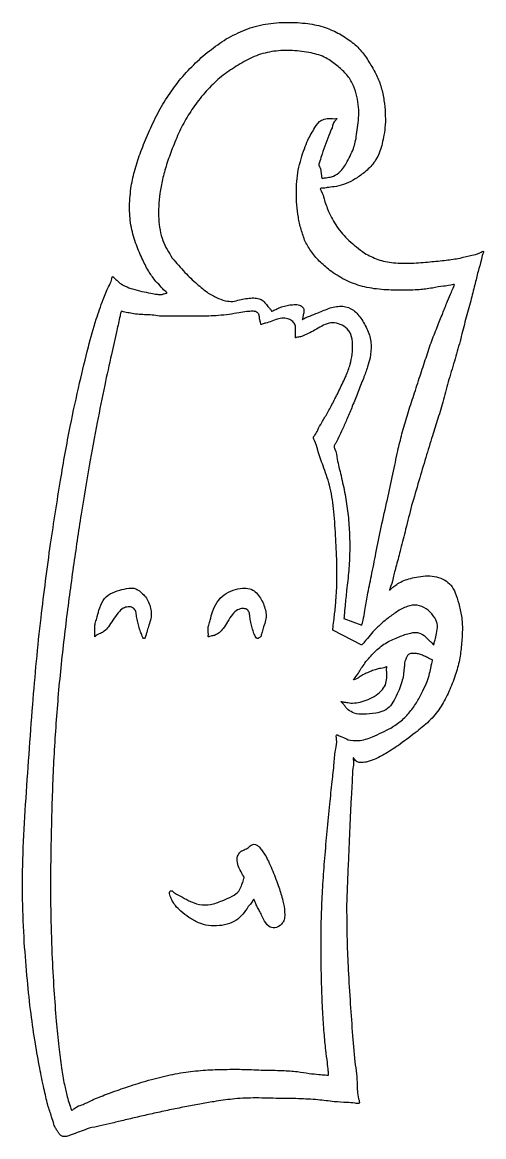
# Model space of a CAD drawing. Extents: x 2 to 748, y 2 to 398.
# Drawn here: x 226.11 to 234.79, y 286.94 to 307.91 of the extents above; entities that cross this region are included whole.
import ezdxf

# ---------------------------------------------------------------- set-up
doc = ezdxf.new("R2010")
doc.units = 0
doc.layers.add('Capa_1', color=7, linetype='CONTINUOUS')

msp = doc.modelspace()

# ---------------------------------------------------------------- linework, layer by layer
at = {"layer": 'Capa_1', "color": 7}
for p, q in [((231.713842, 305.157763), (231.739867, 304.970299)), ((231.739867, 304.970299), (231.739867, 304.970299)), ((227.96629, 302.470815), (227.96629, 302.470815)), ((227.471821, 296.56578), (227.471821, 296.56578)), ((229.605844, 296.534539), (229.605844, 296.534539)), ((232.15626, 296.690755), (232.494582, 296.56578)), ((232.494582, 296.190857), (231.948062, 296.47205)), ((228.955228, 291.535567), (228.955228, 291.535567)), ((226.717106, 287.130224), (226.717106, 287.130224))]:
    msp.add_line(p, q, dxfattribs=at)
for points, knots in [([(229.944163, 307.594761), (230.061669, 307.657399), (230.295879, 307.782248), (230.686243, 307.884865), (231.083355, 307.916662), (231.46036, 307.892698), (231.798783, 307.827997), (231.989033, 307.733006), (232.078187, 307.688491)], [0, 0, 0, 0, 0.398366, 0.794014, 1.200327, 1.588567, 1.926178, 2.223912, 2.223912, 2.223912, 2.223912]), ([(232.078187, 307.688491), (232.15923, 307.638128), (232.316112, 307.540635), (232.513395, 307.350144), (232.60543, 307.200005), (232.650729, 307.126107)], [0, 0, 0, 0, 0.285873, 0.553389, 0.812675, 0.812675, 0.812675, 0.812675]), ([(229.059327, 306.81367), (229.147928, 306.913931), (229.323417, 307.112513), (229.620162, 307.375191), (229.836479, 307.521785), (229.944163, 307.594761)], [0, 0, 0, 0, 0.40119, 0.794613, 1.184603, 1.184603, 1.184603, 1.184603]), ([(232.026139, 307.094863), (231.959066, 307.146592), (231.814071, 307.258417), (231.522462, 307.343389), (231.193049, 307.385283), (230.843665, 307.374697), (230.504105, 307.292818), (230.304548, 307.181811), (230.204412, 307.126107)], [0, 0, 0, 0, 0.2522, 0.545195, 0.895113, 1.248164, 1.588175, 1.930638, 1.930638, 1.930638, 1.930638]), ([(230.204412, 307.126107), (230.108012, 307.0663), (229.913237, 306.94546), (229.65256, 306.711242), (229.421889, 306.447889), (229.224876, 306.159705), (229.05749, 305.856736), (228.97222, 305.641346), (228.929202, 305.532686)], [0, 0, 0, 0, 0.339774, 0.686507, 1.046428, 1.387902, 1.731971, 2.08226, 2.08226, 2.08226, 2.08226]), ([(232.416509, 305.970095), (232.425322, 306.033627), (232.443227, 306.162697), (232.431447, 306.362806), (232.396411, 306.566302), (232.322809, 306.766385), (232.197754, 306.949162), (232.084576, 307.04525), (232.026139, 307.094863)], [0, 0, 0, 0, 0.192002, 0.390068, 0.598309, 0.809986, 1.024684, 1.253882, 1.253882, 1.253882, 1.253882]), ([(232.650729, 307.126107), (232.693554, 307.055561), (232.778831, 306.915079), (232.865252, 306.682206), (232.915216, 306.441954), (232.936614, 306.20677), (232.93997, 305.986578), (232.920335, 305.848468), (232.910975, 305.782632)], [0, 0, 0, 0, 0.247135, 0.492127, 0.740643, 0.981292, 1.199998, 1.399222, 1.399222, 1.399222, 1.399222]), ([(228.460759, 305.782632), (228.515495, 305.905169), (228.62428, 306.148701), (228.824609, 306.494343), (228.981213, 306.707398), (229.059327, 306.81367)], [0, 0, 0, 0, 0.402458, 0.799855, 1.195351, 1.195351, 1.195351, 1.195351]), ([(231.297446, 305.126518), (231.314841, 305.198534), (231.347666, 305.334433), (231.407905, 305.52232), (231.490348, 305.722101), (231.591519, 305.899638), (231.705038, 306.070262), (231.80529, 306.088164), (231.843966, 306.09507)], [0, 0, 0, 0, 0.222135, 0.419186, 0.592171, 0.866159, 1.048039, 1.162278, 1.162278, 1.162278, 1.162278]), ([(231.843966, 306.09507), (231.880289, 306.09628), (231.938405, 306.098215), (231.981434, 306.089941), (232.03214, 306.099623), (232.014289, 306.082487), (232.000941, 306.063081), (231.962823, 306.025692), (231.941348, 305.936961), (231.882812, 305.804554), (231.81945, 305.626755), (231.748979, 305.449739), (231.713388, 305.316748), (231.677355, 305.230904), (231.700981, 305.190233), (231.708989, 305.16933), (231.712871, 305.160076), (231.713842, 305.157763)], [0, 0, 0, 0, 0.101207, 0.161931, 0.182172, 0.191209, 0.218318, 0.2635, 0.341926, 0.486975, 0.698651, 0.909319, 1.051487, 1.125809, 1.163414, 1.185977, 1.193498, 1.193498, 1.193498, 1.193498]), ([(232.338433, 305.532686), (232.349731, 305.571864), (232.374719, 305.658509), (232.399055, 305.805166), (232.410379, 305.912175), (232.416509, 305.970095)], [0, 0, 0, 0, 0.122241, 0.270349, 0.445101, 0.445101, 0.445101, 0.445101]), ([(228.148462, 304.782839), (228.16968, 304.889759), (228.213565, 305.110899), (228.319885, 305.445164), (228.412742, 305.667607), (228.460759, 305.782632)], [0, 0, 0, 0, 0.326832, 0.675976, 1.049845, 1.049845, 1.049845, 1.049845]), ([(232.910975, 305.782632), (232.889823, 305.680706), (232.850187, 305.489713), (232.719695, 305.234644), (232.585392, 305.119551), (232.520608, 305.064033)], [0, 0, 0, 0, 0.311948, 0.584543, 0.838574, 0.838574, 0.838574, 0.838574]), ([(228.929202, 305.532686), (228.892069, 305.432504), (228.821115, 305.241077), (228.742519, 304.959087), (228.676723, 304.618194), (228.658423, 304.230467), (228.72342, 303.802707), (228.862947, 303.577534), (228.929202, 303.470608)], [0, 0, 0, 0, 0.320412, 0.612242, 0.877206, 1.360169, 1.773772, 2.147775, 2.147775, 2.147775, 2.147775]), ([(231.739867, 304.970299), (231.746616, 304.971447), (231.773613, 304.97604), (231.834144, 304.987353), (231.941245, 304.997925), (232.089, 305.078247), (232.221554, 305.274588), (232.295421, 305.437707), (232.338433, 305.532686)], [0, 0, 0, 0, 0.020537, 0.082148, 0.184832, 0.341611, 0.566579, 0.880162, 0.880162, 0.880162, 0.880162]), ([(231.427571, 303.783046), (231.400995, 303.858963), (231.348525, 304.008851), (231.296908, 304.239362), (231.26815, 304.46845), (231.260235, 304.693705), (231.267416, 304.913292), (231.287522, 305.056051), (231.297446, 305.126518)], [0, 0, 0, 0, 0.241139, 0.476096, 0.707033, 0.932848, 1.151724, 1.365079, 1.365079, 1.365079, 1.365079]), ([(232.520608, 305.064033), (232.459307, 305.020327), (232.343601, 304.937832), (232.158086, 304.851432), (231.991817, 304.812498), (231.852127, 304.801972), (231.777883, 304.782134), (231.695933, 304.791773), (231.761297, 304.689847), (231.783439, 304.563387), (231.8367, 304.42926), (231.869989, 304.34543)], [0, 0, 0, 0, 0.225713, 0.426035, 0.607277, 0.741419, 0.828791, 0.869423, 0.921027, 1.075842, 1.333867, 1.333867, 1.333867, 1.333867]), ([(228.616906, 303.033199), (228.574863, 303.090079), (228.481358, 303.216587), (228.364775, 303.450234), (228.24255, 303.727181), (228.148245, 304.050114), (228.113636, 304.410227), (228.136576, 304.655668), (228.148462, 304.782839)], [0, 0, 0, 0, 0.211844, 0.471162, 0.78065, 1.119837, 1.475628, 1.858194, 1.858194, 1.858194, 1.858194]), ([(231.869989, 304.34543), (231.918166, 304.249256), (232.01794, 304.05008), (232.252872, 303.786666), (232.445564, 303.640831), (232.54663, 303.564341)], [0, 0, 0, 0, 0.321638, 0.666109, 1.046069, 1.046069, 1.046069, 1.046069]), ([(233.795814, 301.877187), (233.83415, 301.975534), (233.906402, 302.160891), (234.011448, 302.422111), (234.098356, 302.639391), (234.176449, 302.812858), (234.205303, 302.906361), (234.25546, 302.990237), (234.125685, 302.947726), (234.017062, 302.946872), (233.804236, 302.90167), (233.555342, 302.871369), (233.248745, 302.8641), (232.906877, 302.871005), (232.550174, 302.915387), (232.213094, 303.031615), (231.937483, 303.199662), (231.717559, 303.385496), (231.547099, 303.573096), (231.466698, 303.714318), (231.427571, 303.783046)], [0, 0, 0, 0, 0.316938, 0.59734, 0.841223, 1.029252, 1.142069, 1.179675, 1.249421, 1.389774, 1.600846, 1.85435, 2.15815, 2.513974, 2.882022, 3.231006, 3.575009, 3.843856, 4.093473, 4.330119, 4.330119, 4.330119, 4.330119]), ([(228.929202, 303.470608), (229.00699, 303.380417), (229.153174, 303.210926), (229.377498, 302.988671), (229.533337, 302.8698), (229.605844, 302.814494)], [0, 0, 0, 0, 0.357317, 0.671487, 0.944842, 0.944842, 0.944842, 0.944842]), ([(232.54663, 303.564341), (232.627899, 303.520776), (232.798177, 303.429494), (233.103283, 303.372697), (233.432937, 303.372093), (233.762435, 303.399426), (234.066542, 303.42797), (234.254723, 303.457063), (234.342334, 303.470608)], [0, 0, 0, 0, 0.275271, 0.576764, 0.918046, 1.263007, 1.568232, 1.834127, 1.834127, 1.834127, 1.834127]), ([(234.342334, 303.470608), (234.419922, 303.492911), (234.549323, 303.530106), (234.671099, 303.536829), (234.80091, 303.621217), (234.756489, 303.51611), (234.736286, 303.407338), (234.702051, 303.29246), (234.680654, 303.220662)], [0, 0, 0, 0, 0.229479, 0.382723, 0.460164, 0.503398, 0.633099, 0.849268, 0.849268, 0.849268, 0.849268]), ([(234.680654, 303.220662), (234.660716, 303.136114), (234.616913, 302.950356), (234.538113, 302.648471), (234.478506, 302.431398), (234.446433, 302.314596)], [0, 0, 0, 0, 0.260594, 0.572544, 0.935921, 0.935921, 0.935921, 0.935921]), ([(227.185549, 301.127343), (227.239149, 301.351639), (227.334586, 301.751015), (227.476989, 302.279083), (227.610691, 302.642357), (227.712143, 302.91878), (227.782523, 303.01647), (227.800694, 303.142191), (227.835128, 303.09952), (227.877068, 303.064743), (227.915958, 303.026104), (227.940264, 303.001954)], [0, 0, 0, 0, 0.693348, 1.234553, 1.624862, 1.8881, 2.046044, 2.098691, 2.118738, 2.178877, 2.279108, 2.279108, 2.279108, 2.279108]), ([(227.940264, 303.001954), (227.974397, 302.98113), (228.050815, 302.934506), (228.192599, 302.885625), (228.353719, 302.844859), (228.508596, 302.814062), (228.629812, 302.790323), (228.695897, 302.785197), (228.721005, 302.78325)], [0, 0, 0, 0, 0.119664, 0.267909, 0.44718, 0.618449, 0.741671, 0.817173, 0.817173, 0.817173, 0.817173]), ([(228.721005, 302.78325), (228.740711, 302.788916), (228.77224, 302.797982), (228.804009, 302.809216), (228.842285, 302.817004), (228.758901, 302.870755), (228.719827, 302.934503), (228.655421, 302.996265), (228.616906, 303.033199)], [0, 0, 0, 0, 0.060381, 0.09661, 0.108687, 0.160284, 0.260937, 0.410662, 0.410662, 0.410662, 0.410662]), ([(229.605844, 302.814494), (229.66927, 302.779147), (229.78291, 302.715815), (229.951014, 302.6537), (230.054676, 302.656877), (230.100313, 302.658275)], [0, 0, 0, 0, 0.218335, 0.391188, 0.527139, 0.527139, 0.527139, 0.527139]), ([(230.100313, 302.658275), (230.140554, 302.670828), (230.220053, 302.695626), (230.342507, 302.715434), (230.456109, 302.724305), (230.55885, 302.713315), (230.64386, 302.669467), (230.680287, 302.620686), (230.698878, 302.59579)], [0, 0, 0, 0, 0.126313, 0.249534, 0.371181, 0.467609, 0.556101, 0.64834, 0.64834, 0.64834, 0.64834]), ([(230.698878, 302.59579), (230.717874, 302.57135), (230.748268, 302.532247), (230.784894, 302.499454), (230.80126, 302.465429), (230.82801, 302.486737), (230.869969, 302.500155), (230.941344, 302.540945), (231.035496, 302.569126), (231.140585, 302.591292), (231.243077, 302.597866), (231.339181, 302.592436), (231.408726, 302.526194), (231.406087, 302.445136), (231.385567, 302.375198), (231.385239, 302.344598), (231.37164, 302.310851), (231.386259, 302.321941), (231.401871, 302.329706), (231.444663, 302.358319), (231.538397, 302.386348), (231.69316, 302.453917), (231.820668, 302.503817), (231.896014, 302.533304)], [0, 0, 0, 0, 0.090361, 0.144578, 0.162651, 0.17869, 0.226807, 0.307001, 0.416735, 0.522898, 0.627228, 0.727064, 0.800689, 0.88767, 0.95859, 1.001142, 1.015326, 1.022071, 1.042307, 1.076034, 1.169471, 1.337658, 1.580595, 1.580595, 1.580595, 1.580595]), ([(227.96629, 302.470815), (227.959542, 302.440729), (227.932554, 302.320383), (227.87183, 302.049605), (227.817853, 301.808914), (227.784117, 301.658482)], [0, 0, 0, 0, 0.092501, 0.370004, 0.832509, 0.832509, 0.832509, 0.832509]), ([(228.304609, 302.408329), (228.261206, 302.415084), (228.18003, 302.427716), (228.067115, 302.448113), (227.998054, 302.463663), (227.96629, 302.470815)], [0, 0, 0, 0, 0.131779, 0.246459, 0.34413, 0.34413, 0.34413, 0.34413]), ([(228.721005, 302.377085), (228.674792, 302.38333), (228.582595, 302.395788), (228.44357, 302.406244), (228.350891, 302.407635), (228.304609, 302.408329)], [0, 0, 0, 0, 0.13988, 0.279068, 0.41791, 0.41791, 0.41791, 0.41791]), ([(229.996214, 302.408329), (229.929739, 302.402142), (229.8027, 302.390319), (229.620426, 302.379686), (229.477659, 302.376787), (229.361019, 302.377158), (229.256921, 302.377058), (229.1374, 302.377093), (229.006313, 302.377083), (228.867514, 302.377086), (228.771126, 302.377085), (228.721005, 302.377085)], [0, 0, 0, 0, 0.200277, 0.382747, 0.547607, 0.628572, 0.73267, 0.859902, 0.987133, 1.125932, 1.276297, 1.276297, 1.276297, 1.276297]), ([(230.568757, 302.34584), (230.567022, 302.37019), (230.563818, 302.415187), (230.50945, 302.466164), (230.42668, 302.473787), (230.317929, 302.463209), (230.16997, 302.442132), (230.058734, 302.420492), (229.996214, 302.408329)], [0, 0, 0, 0, 0.07092, 0.131059, 0.204672, 0.311887, 0.460823, 0.651958, 0.651958, 0.651958, 0.651958]), ([(231.896014, 302.533304), (231.975754, 302.552307), (232.125479, 302.587989), (232.357839, 302.503932), (232.447308, 302.380052), (232.494582, 302.314596)], [0, 0, 0, 0, 0.24203, 0.454455, 0.692445, 0.692445, 0.692445, 0.692445]), ([(230.802977, 302.283355), (230.763131, 302.269613), (230.699376, 302.247625), (230.638814, 302.241639), (230.592775, 302.213103), (230.591852, 302.247183), (230.580129, 302.283722), (230.573131, 302.321949), (230.568757, 302.34584)], [0, 0, 0, 0, 0.120762, 0.193219, 0.217371, 0.231555, 0.274107, 0.345026, 0.345026, 0.345026, 0.345026]), ([(231.245398, 302.095891), (231.248475, 302.127468), (231.254201, 302.186244), (231.214896, 302.269069), (231.14, 302.321721), (231.04128, 302.345502), (230.923459, 302.331938), (230.845666, 302.300569), (230.802977, 302.283355)], [0, 0, 0, 0, 0.093731, 0.17447, 0.261232, 0.359703, 0.472956, 0.610684, 0.610684, 0.610684, 0.610684]), ([(232.31241, 301.658482), (232.319276, 301.738172), (232.331432, 301.879239), (232.284328, 302.075099), (232.16453, 302.197446), (232.022912, 302.253121), (231.872587, 302.255205), (231.736811, 302.191301), (231.612805, 302.114388), (231.490949, 302.051728), (231.412319, 302.017963), (231.37552, 302.002161)], [0, 0, 0, 0, 0.239605, 0.424145, 0.582884, 0.732383, 0.871181, 1.020679, 1.17406, 1.310642, 1.430794, 1.430794, 1.430794, 1.430794]), ([(232.494582, 302.314596), (232.539399, 302.239127), (232.626083, 302.093156), (232.682647, 301.841715), (232.661397, 301.67812), (232.650729, 301.595996)], [0, 0, 0, 0, 0.262389, 0.507512, 0.754598, 0.754598, 0.754598, 0.754598]), ([(234.446433, 302.314596), (234.416074, 302.194124), (234.354019, 301.947879), (234.249611, 301.572944), (234.173158, 301.319293), (234.134136, 301.189828)], [0, 0, 0, 0, 0.372705, 0.761811, 1.16746, 1.16746, 1.16746, 1.16746]), ([(231.37552, 302.002161), (231.350581, 301.995307), (231.31068, 301.984341), (231.273064, 301.981231), (231.241809, 301.966037), (231.248511, 301.99801), (231.243489, 302.033297), (231.244664, 302.071817), (231.245398, 302.095891)], [0, 0, 0, 0, 0.074345, 0.118951, 0.13382, 0.147706, 0.189364, 0.258795, 0.258795, 0.258795, 0.258795]), ([(233.457495, 300.846149), (233.496952, 300.967672), (233.573644, 301.203871), (233.686364, 301.547569), (233.760087, 301.769591), (233.795814, 301.877187)], [0, 0, 0, 0, 0.383304, 0.745012, 1.085129, 1.085129, 1.085129, 1.085129]), ([(227.784117, 301.658482), (227.740907, 301.465404), (227.645902, 301.040894), (227.509483, 300.342518), (227.359762, 299.534005), (227.207402, 298.628116), (227.061315, 297.63839), (226.919381, 296.583542), (226.797206, 295.483225), (226.71075, 294.357827), (226.661384, 293.24282), (226.639328, 292.187178), (226.636903, 291.239176), (226.659458, 290.424238), (226.699053, 289.731181), (226.740823, 289.147732), (226.789299, 288.65918), (226.842117, 288.261252), (226.89021, 287.947699), (226.933072, 287.768798), (226.951326, 287.692608)], [0, 0, 0, 0, 0.593539, 1.304982, 2.134529, 3.060308, 4.060617, 5.135748, 6.25325, 7.381359, 8.521202, 9.601089, 10.54881, 11.364942, 12.046395, 12.63122, 13.11971, 13.518869, 13.835611, 14.070569, 14.070569, 14.070569, 14.070569]), ([(232.078187, 301.002368), (232.119063, 301.086148), (232.193868, 301.239466), (232.277467, 301.458541), (232.301614, 301.596707), (232.31241, 301.658482)], [0, 0, 0, 0, 0.27978, 0.512003, 0.699794, 0.699794, 0.699794, 0.699794]), ([(232.650729, 301.595996), (232.635034, 301.539078), (232.598755, 301.407511), (232.518094, 301.18931), (232.452704, 301.028754), (232.416509, 300.939879)], [0, 0, 0, 0, 0.177064, 0.409288, 0.697211, 0.697211, 0.697211, 0.697211]), ([(226.639032, 298.096716), (226.700096, 298.496177), (226.812865, 299.233871), (226.990364, 300.245468), (227.124932, 300.853463), (227.185549, 301.127343)], [0, 0, 0, 0, 1.212329, 2.238832, 3.080275, 3.080275, 3.080275, 3.080275]), ([(234.134136, 301.189828), (234.099924, 301.062407), (234.033808, 300.816166), (233.930186, 300.461814), (233.857046, 300.236162), (233.82184, 300.127547)], [0, 0, 0, 0, 0.395801, 0.76488, 1.107403, 1.107403, 1.107403, 1.107403]), ([(231.739867, 300.377496), (231.776009, 300.437392), (231.852945, 300.564898), (231.965032, 300.773779), (232.039123, 300.923453), (232.078187, 301.002368)], [0, 0, 0, 0, 0.209842, 0.446703, 0.710865, 0.710865, 0.710865, 0.710865]), ([(232.416509, 300.939879), (232.383162, 300.854103), (232.319841, 300.691223), (232.223915, 300.462111), (232.138576, 300.265162), (232.060051, 300.111635), (232.020368, 300.004366), (231.961475, 299.939753), (232.010477, 299.833956), (232.034022, 299.649698), (232.077216, 299.482316), (232.104212, 299.377703)], [0, 0, 0, 0, 0.276109, 0.524305, 0.744705, 0.921207, 1.037634, 1.094188, 1.158326, 1.35074, 1.671429, 1.671429, 1.671429, 1.671429]), ([(233.171224, 299.846356), (233.196406, 299.95303), (233.24814, 300.172176), (233.344256, 300.505575), (233.419105, 300.73069), (233.457495, 300.846149)], [0, 0, 0, 0, 0.328783, 0.67544, 1.040448, 1.040448, 1.040448, 1.040448]), ([(231.76589, 299.565163), (231.728819, 299.66394), (231.669505, 299.821984), (231.631596, 299.996174), (231.569638, 300.095416), (231.629615, 300.155256), (231.66972, 300.251464), (231.713556, 300.330223), (231.739867, 300.377496)], [0, 0, 0, 0, 0.311953, 0.499124, 0.561515, 0.615113, 0.722326, 0.883294, 0.883294, 0.883294, 0.883294]), ([(233.82184, 300.127547), (233.780239, 299.991048), (233.694292, 299.709038), (233.564299, 299.271581), (233.476624, 298.970423), (233.43147, 298.815319)], [0, 0, 0, 0, 0.428092, 0.884446, 1.369074, 1.369074, 1.369074, 1.369074]), ([(232.858927, 298.409151), (232.897635, 298.582692), (232.971918, 298.91573), (233.076218, 299.394764), (233.140542, 299.700518), (233.171224, 299.846356)], [0, 0, 0, 0, 0.533418, 1.023666, 1.470757, 1.470757, 1.470757, 1.470757]), ([(232.000113, 298.252935), (231.990799, 298.422079), (231.973343, 298.739098), (231.901143, 299.181856), (231.808837, 299.443451), (231.76589, 299.565163)], [0, 0, 0, 0, 0.508232, 0.952555, 1.33916, 1.33916, 1.33916, 1.33916]), ([(232.104212, 299.377703), (232.13086, 299.259978), (232.183854, 299.025858), (232.234885, 298.670763), (232.26445, 298.314841), (232.269698, 297.955382), (232.253238, 297.590019), (232.223404, 297.345568), (232.208311, 297.221897)], [0, 0, 0, 0, 0.361988, 0.719887, 1.075159, 1.43277, 1.797691, 2.171341, 2.171341, 2.171341, 2.171341]), ([(233.43147, 298.815319), (233.394076, 298.667452), (233.325126, 298.394801), (233.227691, 298.016931), (233.155591, 297.72071), (233.081982, 297.468579), (233.067735, 297.354861), (232.994112, 297.19457), (233.05327, 297.261923), (233.101586, 297.294454), (233.145557, 297.32755), (233.171224, 297.346869)], [0, 0, 0, 0, 0.458441, 0.845317, 1.16063, 1.401016, 1.563143, 1.647121, 1.687213, 1.75388, 1.847355, 1.847355, 1.847355, 1.847355]), ([(232.598681, 297.128164), (232.623815, 297.249652), (232.678374, 297.513368), (232.764972, 297.940396), (232.826221, 298.245977), (232.858927, 298.409151)], [0, 0, 0, 0, 0.372181, 0.8079, 1.307158, 1.307158, 1.307158, 1.307158]), ([(231.948062, 296.47205), (231.949994, 296.489407), (231.95772, 296.558836), (231.974702, 296.715092), (232.006654, 296.975798), (232.028262, 297.331474), (232.026592, 297.769562), (232.009365, 298.084048), (232.000113, 298.252935)], [0, 0, 0, 0, 0.052393, 0.209571, 0.471535, 0.840242, 1.277652, 1.78502, 1.78502, 1.78502, 1.78502]), ([(226.170588, 293.191474), (226.212135, 293.81769), (226.289926, 294.990206), (226.439741, 296.626807), (226.576169, 297.633058), (226.639032, 298.096716)], [0, 0, 0, 0, 1.88279, 3.52531, 4.928882, 4.928882, 4.928882, 4.928882]), ([(233.171224, 297.346869), (233.2083, 297.366544), (233.285674, 297.407604), (233.417874, 297.448321), (233.512213, 297.463761), (233.561594, 297.471843)], [0, 0, 0, 0, 0.12571, 0.262339, 0.412405, 0.412405, 0.412405, 0.412405]), ([(233.561594, 297.471843), (233.618343, 297.481896), (233.729946, 297.501666), (233.900057, 297.477114), (234.051769, 297.421825), (234.179832, 297.318724), (234.265321, 297.162735), (234.298121, 297.040002), (234.316309, 296.971948)], [0, 0, 0, 0, 0.171873, 0.338007, 0.508882, 0.651081, 0.82074, 1.031897, 1.031897, 1.031897, 1.031897]), ([(227.549894, 296.846974), (227.570966, 296.909763), (227.611368, 297.030151), (227.755515, 297.169), (227.877111, 297.203815), (227.940264, 297.221897)], [0, 0, 0, 0, 0.196678, 0.377096, 0.572052, 0.572052, 0.572052, 0.572052]), ([(227.940264, 297.221897), (227.995976, 297.237625), (228.093286, 297.265095), (228.239109, 297.26513), (228.302178, 297.213809), (228.330634, 297.190653)], [0, 0, 0, 0, 0.174827, 0.305367, 0.41269, 0.41269, 0.41269, 0.41269]), ([(228.330634, 297.190653), (228.358026, 297.167611), (228.414056, 297.120478), (228.474724, 297.022268), (228.514145, 296.914494), (228.538765, 296.800567), (228.528626, 296.681863), (228.501196, 296.605763), (228.486784, 296.56578)], [0, 0, 0, 0, 0.106819, 0.218501, 0.340998, 0.450501, 0.565389, 0.692574, 0.692574, 0.692574, 0.692574]), ([(229.683917, 296.815729), (229.709855, 296.879344), (229.75959, 297.001327), (229.898287, 297.145305), (230.068031, 297.226922), (230.233516, 297.265365), (230.383293, 297.26249), (230.495837, 297.195863), (230.571326, 297.101593), (230.633836, 296.996382), (230.673752, 296.88419), (230.698868, 296.769359), (230.688657, 296.650611), (230.661237, 296.574518), (230.64683, 296.534539)], [0, 0, 0, 0, 0.204665, 0.392447, 0.58386, 0.761511, 0.900699, 1.020363, 1.139704, 1.260259, 1.386007, 1.495512, 1.610399, 1.737584, 1.737584, 1.737584, 1.737584]), ([(232.208311, 297.221897), (232.198672, 297.123538), (232.183249, 296.966162), (232.165899, 296.789115), (232.158188, 296.710427), (232.15626, 296.690755)], [0, 0, 0, 0, 0.296493, 0.474388, 0.533687, 0.533687, 0.533687, 0.533687]), ([(232.494582, 296.56578), (232.502632, 296.595791), (232.527152, 296.687206), (232.557587, 296.875759), (232.583238, 297.033312), (232.598681, 297.128164)], [0, 0, 0, 0, 0.093177, 0.283823, 0.572221, 0.572221, 0.572221, 0.572221]), ([(228.252561, 296.753244), (228.25057, 296.783662), (228.246924, 296.839386), (228.182271, 296.902333), (228.093754, 296.916856), (227.99265, 296.883349), (227.897472, 296.7895), (227.812973, 296.66599), (227.736464, 296.542997), (227.659938, 296.452126), (227.586639, 296.414105), (227.531494, 296.388934), (227.498939, 296.376853), (227.467135, 296.333739), (227.475593, 296.396482), (227.469507, 296.455017), (227.470931, 296.523179), (227.471821, 296.56578)], [0, 0, 0, 0, 0.088504, 0.162128, 0.250596, 0.344441, 0.471119, 0.642947, 0.793448, 0.907628, 0.991062, 1.041801, 1.082273, 1.113402, 1.137702, 1.210604, 1.332106, 1.332106, 1.332106, 1.332106]), ([(233.743766, 296.846974), (233.690882, 296.88071), (233.585832, 296.947722), (233.380172, 296.942026), (233.261599, 296.880413), (233.197246, 296.846974)], [0, 0, 0, 0, 0.184684, 0.366858, 0.583077, 0.583077, 0.583077, 0.583077]), ([(234.316309, 296.971948), (234.336086, 296.892536), (234.376916, 296.728588), (234.392161, 296.464755), (234.376492, 296.284458), (234.368357, 296.190857)], [0, 0, 0, 0, 0.245124, 0.506065, 0.787793, 0.787793, 0.787793, 0.787793]), ([(227.471821, 296.56578), (227.474712, 296.576195), (227.486279, 296.617853), (227.512303, 296.711584), (227.535436, 296.794901), (227.549894, 296.846974)], [0, 0, 0, 0, 0.032426, 0.129703, 0.291831, 0.291831, 0.291831, 0.291831]), ([(228.486784, 296.56578), (228.477344, 296.531006), (228.462241, 296.475367), (228.443527, 296.413287), (228.436706, 296.382634), (228.429893, 296.366684), (228.419775, 296.347672), (228.41862, 296.312261), (228.374808, 296.314236), (228.359017, 296.374318), (228.326394, 296.444682), (228.298552, 296.544821), (228.271615, 296.648294), (228.258887, 296.718398), (228.252561, 296.753244)], [0, 0, 0, 0, 0.108085, 0.172935, 0.194552, 0.202074, 0.224638, 0.262244, 0.282485, 0.331604, 0.420784, 0.529679, 0.637028, 0.743122, 0.743122, 0.743122, 0.743122]), ([(229.605844, 296.534539), (229.608735, 296.544954), (229.620302, 296.586611), (229.646326, 296.680341), (229.669459, 296.763657), (229.683917, 296.815729)], [0, 0, 0, 0, 0.032425, 0.129701, 0.291828, 0.291828, 0.291828, 0.291828]), ([(230.386584, 296.721999), (230.385213, 296.751857), (230.382785, 296.804714), (230.331308, 296.869903), (230.245247, 296.885011), (230.144162, 296.854879), (230.045693, 296.760929), (229.997482, 296.676222), (229.970189, 296.628269)], [0, 0, 0, 0, 0.087984, 0.155756, 0.230102, 0.33505, 0.461728, 0.627008, 0.627008, 0.627008, 0.627008]), ([(230.64683, 296.534539), (230.638283, 296.498994), (230.624608, 296.442121), (230.599793, 296.38531), (230.599952, 296.34893), (230.58471, 296.341615), (230.567733, 296.331001), (230.548297, 296.316308), (230.513911, 296.307209), (230.490347, 296.357198), (230.457584, 296.417289), (230.432994, 296.513999), (230.405534, 296.616947), (230.392876, 296.687119), (230.386584, 296.721999)], [0, 0, 0, 0, 0.108086, 0.172937, 0.194555, 0.2013, 0.221536, 0.255263, 0.2758, 0.316463, 0.389691, 0.498584, 0.605932, 0.712026, 0.712026, 0.712026, 0.712026]), ([(233.197246, 296.846974), (233.135895, 296.805034), (233.015835, 296.722962), (232.849957, 296.587535), (232.751182, 296.489061), (232.70278, 296.440806)], [0, 0, 0, 0, 0.222902, 0.436202, 0.641156, 0.641156, 0.641156, 0.641156]), ([(233.899913, 296.409565), (233.910577, 296.45832), (233.932485, 296.558483), (233.867503, 296.718462), (233.787709, 296.801335), (233.743766, 296.846974)], [0, 0, 0, 0, 0.146832, 0.301647, 0.491405, 0.491405, 0.491405, 0.491405]), ([(229.970189, 296.628269), (229.943486, 296.585889), (229.896526, 296.511356), (229.819505, 296.422143), (229.744239, 296.377903), (229.679316, 296.360995), (229.641869, 296.354963), (229.600338, 296.339114), (229.610308, 296.38678), (229.603106, 296.441219), (229.604791, 296.498647), (229.605844, 296.534539)], [0, 0, 0, 0, 0.150501, 0.264681, 0.348115, 0.411272, 0.455879, 0.482135, 0.502964, 0.565452, 0.669598, 0.669598, 0.669598, 0.669598]), ([(232.70278, 296.440806), (232.66808, 296.399148), (232.610248, 296.329718), (232.540849, 296.246401), (232.506149, 296.204743), (232.494582, 296.190857)], [0, 0, 0, 0, 0.16265, 0.271084, 0.325301, 0.325301, 0.325301, 0.325301]), ([(232.572656, 295.878422), (232.631759, 295.949136), (232.746591, 296.086528), (232.959253, 296.248484), (233.118446, 296.314431), (233.197246, 296.347076)], [0, 0, 0, 0, 0.276042, 0.536331, 0.791468, 0.791468, 0.791468, 0.791468]), ([(233.197246, 296.347076), (233.267462, 296.373949), (233.388501, 296.420274), (233.575116, 296.437759), (233.655779, 296.375025), (233.691716, 296.347076)], [0, 0, 0, 0, 0.227716, 0.392539, 0.524971, 0.524971, 0.524971, 0.524971]), ([(233.691716, 296.347076), (233.721283, 296.315845), (233.768592, 296.265876), (233.816188, 296.229543), (233.851089, 296.179726), (233.854643, 296.241466), (233.876607, 296.298063), (233.890949, 296.366679), (233.899913, 296.409565)], [0, 0, 0, 0, 0.12271, 0.196336, 0.220878, 0.245857, 0.320796, 0.445694, 0.445694, 0.445694, 0.445694]), ([(234.368357, 296.190857), (234.358219, 296.097878), (234.337161, 295.904747), (234.255857, 295.611097), (234.175804, 295.417043), (234.134136, 295.316038)], [0, 0, 0, 0, 0.280252, 0.582129, 0.90982, 0.90982, 0.90982, 0.90982]), ([(232.416509, 295.565987), (232.401786, 295.559989), (232.37823, 295.550392), (232.35401, 295.541428), (232.323892, 295.527662), (232.409184, 295.620373), (232.443094, 295.699465), (232.522824, 295.809592), (232.572656, 295.878422)], [0, 0, 0, 0, 0.04672, 0.074752, 0.084096, 0.130307, 0.268942, 0.499999, 0.499999, 0.499999, 0.499999]), ([(233.041099, 294.62868), (233.107417, 294.672752), (233.238942, 294.76016), (233.405675, 294.930666), (233.537268, 295.122972), (233.639518, 295.315965), (233.72134, 295.493268), (233.766946, 295.646594), (233.800367, 295.773556), (233.804832, 295.848291), (233.833664, 295.908097), (233.795525, 295.920024), (233.755854, 295.942985), (233.690891, 295.971011), (233.620703, 296.010295), (233.540432, 296.029803), (233.465249, 296.037303), (233.398007, 296.029921), (233.347483, 295.995175), (233.330359, 295.94689), (233.314688, 295.910895), (233.306347, 295.88995), (233.296405, 295.868018), (233.301426, 295.821925), (233.28582, 295.74002), (233.278307, 295.624902), (233.247418, 295.489365), (233.194374, 295.342828), (233.145311, 295.243812), (233.119173, 295.191064)], [0, 0, 0, 0, 0.238363, 0.472741, 0.709942, 0.93489, 1.128387, 1.292156, 1.420432, 1.505536, 1.547594, 1.563633, 1.611749, 1.691943, 1.772138, 1.852942, 1.937085, 1.998696, 2.052152, 2.110366, 2.147972, 2.170536, 2.178057, 2.219816, 2.303583, 2.42939, 2.564439, 2.719255, 2.895757, 2.895757, 2.895757, 2.895757]), ([(232.884952, 295.753448), (232.864607, 295.751731), (232.817363, 295.747744), (232.739208, 295.724324), (232.649559, 295.691623), (232.559639, 295.652438), (232.480351, 295.611987), (232.436449, 295.580354), (232.416509, 295.565987)], [0, 0, 0, 0, 0.06112, 0.141925, 0.243467, 0.347588, 0.43608, 0.509719, 0.509719, 0.509719, 0.509719]), ([(232.728803, 295.222308), (232.774165, 295.255652), (232.85677, 295.31637), (232.944991, 295.43695), (232.966078, 295.562811), (232.96731, 295.678684), (232.955276, 295.732675), (232.969726, 295.789608), (232.947418, 295.777206), (232.923248, 295.769534), (232.899682, 295.759634), (232.884952, 295.753448)], [0, 0, 0, 0, 0.16886, 0.307495, 0.431753, 0.553255, 0.626157, 0.650457, 0.659801, 0.687832, 0.734551, 0.734551, 0.734551, 0.734551]), ([(234.134136, 295.316038), (234.088418, 295.221458), (233.996199, 295.030681), (233.790997, 294.776413), (233.62207, 294.637386), (233.535569, 294.566194)], [0, 0, 0, 0, 0.314447, 0.634264, 0.969899, 0.969899, 0.969899, 0.969899]), ([(232.234336, 294.972359), (232.208073, 295.002538), (232.166052, 295.050823), (232.137494, 295.094352), (232.094693, 295.133794), (232.145539, 295.118415), (232.194017, 295.115061), (232.250859, 295.104152), (232.286384, 295.097334)], [0, 0, 0, 0, 0.112952, 0.180724, 0.203314, 0.223851, 0.285462, 0.388147, 0.388147, 0.388147, 0.388147]), ([(232.286384, 295.097334), (232.333866, 295.100248), (232.432455, 295.106299), (232.582058, 295.150587), (232.678389, 295.197669), (232.728803, 295.222308)], [0, 0, 0, 0, 0.142369, 0.295612, 0.463862, 0.463862, 0.463862, 0.463862]), ([(233.119173, 295.191064), (233.093792, 295.141131), (233.045052, 295.045243), (232.912585, 294.942173), (232.808417, 294.920845), (232.754828, 294.909873)], [0, 0, 0, 0, 0.166685, 0.320096, 0.482634, 0.482634, 0.482634, 0.482634]), ([(232.754828, 294.909873), (232.678404, 294.900406), (232.544484, 294.883816), (232.358944, 294.89263), (232.271765, 294.948411), (232.234336, 294.972359)], [0, 0, 0, 0, 0.232266, 0.407009, 0.538474, 0.538474, 0.538474, 0.538474]), ([(232.234336, 294.409975), (232.299169, 294.399704), (232.45687, 294.374719), (232.733383, 294.473338), (232.928451, 294.571812), (233.041099, 294.62868)], [0, 0, 0, 0, 0.194514, 0.473142, 0.853968, 0.853968, 0.853968, 0.853968]), ([(231.843966, 292.691579), (231.86041, 292.859097), (231.890809, 293.16877), (231.93185, 293.599083), (231.975183, 293.938066), (231.989974, 294.225836), (232.037282, 294.356251), (232.002312, 294.520583), (232.067062, 294.482426), (232.132641, 294.45751), (232.195223, 294.428258), (232.234336, 294.409975)], [0, 0, 0, 0, 0.505763, 0.934956, 1.287588, 1.556453, 1.734348, 1.821327, 1.846697, 1.922804, 2.049651, 2.049651, 2.049651, 2.049651]), ([(233.535569, 294.566194), (233.429364, 294.485374), (233.237781, 294.339579), (232.970872, 294.157048), (232.801876, 294.071879), (232.728803, 294.035052)], [0, 0, 0, 0, 0.400499, 0.72247, 0.96774, 0.96774, 0.96774, 0.96774]), ([(232.728803, 294.035052), (232.678042, 294.018185), (232.591298, 293.989362), (232.476684, 293.972924), (232.393521, 293.990745), (232.365624, 294.035221), (232.348439, 294.053497), (232.328826, 294.080047), (232.34499, 293.950547), (232.317629, 293.861789), (232.314343, 293.602684), (232.292569, 293.320708), (232.276899, 292.972987), (232.260067, 292.59352), (232.242567, 292.184676), (232.225222, 291.757784), (232.214037, 291.466147), (232.208311, 291.316863)], [0, 0, 0, 0, 0.159762, 0.273015, 0.349281, 0.394463, 0.421572, 0.430608, 0.479295, 0.625356, 0.868791, 1.164379, 1.508496, 1.901159, 2.307696, 2.735044, 3.183204, 3.183204, 3.183204, 3.183204]), ([(226.144563, 290.59826), (226.13126, 290.865493), (226.103627, 291.420571), (226.11503, 292.286188), (226.151635, 292.882643), (226.170588, 293.191474)], [0, 0, 0, 0, 0.802549, 1.666997, 2.595191, 2.595191, 2.595191, 2.595191]), ([(231.869989, 288.098776), (231.868228, 288.125405), (231.863009, 288.20432), (231.843903, 288.360425), (231.812766, 288.598184), (231.782343, 288.91645), (231.757481, 289.312402), (231.737722, 289.769559), (231.726524, 290.257985), (231.726217, 290.747604), (231.73784, 291.223354), (231.761857, 291.699029), (231.796258, 292.188648), (231.827836, 292.521536), (231.843966, 292.691579)], [0, 0, 0, 0, 0.080053, 0.237232, 0.471614, 0.799482, 1.196087, 1.661709, 2.172151, 2.661635, 3.130432, 3.599656, 4.090367, 4.602771, 4.602771, 4.602771, 4.602771]), ([(230.620805, 292.316656), (230.639752, 292.290436), (230.684048, 292.229141), (230.742399, 292.112481), (230.825779, 291.923235), (230.916703, 291.689013), (230.998319, 291.439491), (231.038276, 291.246251), (231.046576, 291.106579), (231.035397, 291.005224), (230.97199, 290.919335), (230.869235, 290.849654), (230.714967, 290.894962), (230.655245, 291.020275), (230.599908, 291.128042), (230.557666, 291.212602), (230.515016, 291.282634), (230.492255, 291.348391), (230.473831, 291.383646), (230.462933, 291.422863), (230.428607, 291.344479), (230.371195, 291.294079), (230.284781, 291.153792), (230.167201, 291.027776), (230.001496, 290.941856), (229.81241, 290.903509), (229.612092, 290.905447), (229.414766, 290.958934), (229.24243, 291.060427), (229.101391, 291.173808), (228.990511, 291.274872), (228.935228, 291.366773), (228.899788, 291.434457), (228.88407, 291.487005), (228.870212, 291.53171), (228.892348, 291.567509), (228.931126, 291.565525), (228.946016, 291.547018), (228.955228, 291.535567)], [0, 0, 0, 0, 0.096921, 0.226579, 0.39, 0.717691, 0.979549, 1.177554, 1.306131, 1.401454, 1.47302, 1.622173, 1.739195, 1.904832, 2.013758, 2.107689, 2.186643, 2.261853, 2.30698, 2.322022, 2.356388, 2.459485, 2.631314, 2.805579, 2.982564, 3.177905, 3.380349, 3.578173, 3.783786, 3.974943, 4.122194, 4.229391, 4.295111, 4.349998, 4.395497, 4.429863, 4.455888, 4.498115, 4.498115, 4.498115, 4.498115]), ([(230.178386, 292.004221), (230.165321, 292.047313), (230.142041, 292.124094), (230.155263, 292.244439), (230.205886, 292.293073), (230.230435, 292.316656)], [0, 0, 0, 0, 0.135049, 0.240629, 0.340026, 0.340026, 0.340026, 0.340026]), ([(230.230435, 292.316656), (230.246952, 292.323365), (230.278356, 292.336121), (230.32103, 292.357888), (230.364746, 292.377089), (230.390999, 292.414347), (230.427606, 292.43596), (230.470798, 292.445474), (230.522859, 292.429256), (230.575894, 292.383213), (230.604582, 292.340699), (230.620805, 292.316656)], [0, 0, 0, 0, 0.05339, 0.101507, 0.144483, 0.193565, 0.234036, 0.269424, 0.323294, 0.389961, 0.476734, 0.476734, 0.476734, 0.476734]), ([(230.230435, 291.660542), (230.240791, 291.689537), (230.257361, 291.73593), (230.269805, 291.787546), (230.286873, 291.81886), (230.25805, 291.850994), (230.231671, 291.914255), (230.198881, 291.969619), (230.178386, 292.004221)], [0, 0, 0, 0, 0.091477, 0.146364, 0.164659, 0.188484, 0.25996, 0.379087, 0.379087, 0.379087, 0.379087]), ([(228.955228, 291.535567), (228.965826, 291.529775), (229.008221, 291.506606), (229.104033, 291.455164), (229.247016, 291.370938), (229.43507, 291.296794), (229.656957, 291.298198), (229.794058, 291.351398), (229.86609, 291.379349)], [0, 0, 0, 0, 0.036236, 0.144943, 0.326122, 0.53465, 0.742847, 0.973317, 0.973317, 0.973317, 0.973317]), ([(229.86609, 291.379349), (229.930201, 291.405758), (230.041225, 291.451494), (230.181057, 291.541246), (230.215711, 291.62497), (230.230435, 291.660542)], [0, 0, 0, 0, 0.209655, 0.363067, 0.4764, 0.4764, 0.4764, 0.4764]), ([(232.208311, 291.316863), (232.208835, 291.176841), (232.20984, 290.90834), (232.218247, 290.522929), (232.237763, 290.06227), (232.270102, 289.528794), (232.312153, 288.924585), (232.347436, 288.536132), (232.364458, 288.348722)], [0, 0, 0, 0, 0.420063, 0.805498, 1.156418, 1.803212, 2.408811, 2.973339, 2.973339, 2.973339, 2.973339]), ([(226.352761, 288.692401), (226.324441, 288.878527), (226.264075, 289.275272), (226.19681, 289.911216), (226.16261, 290.360943), (226.144563, 290.59826)], [0, 0, 0, 0, 0.564748, 1.203814, 1.917819, 1.917819, 1.917819, 1.917819]), ([(226.586981, 287.536389), (226.562261, 287.639238), (226.506912, 287.869525), (226.430565, 288.255384), (226.380178, 288.538404), (226.352761, 288.692401)], [0, 0, 0, 0, 0.317309, 0.710476, 1.17974, 1.17974, 1.17974, 1.17974]), ([(232.364458, 288.348722), (232.384766, 288.198549), (232.417258, 287.958274), (232.403271, 287.735711), (232.468536, 287.546658), (232.327916, 287.583695), (232.190517, 287.577545), (232.055506, 287.590852), (231.974088, 287.598878)], [0, 0, 0, 0, 0.4361, 0.697761, 0.784981, 0.860243, 1.016737, 1.254486, 1.254486, 1.254486, 1.254486]), ([(228.382685, 287.973801), (228.51808, 288.011741), (228.780983, 288.085411), (229.172716, 288.158715), (229.550114, 288.196481), (229.918023, 288.208079), (230.282646, 288.209439), (230.525406, 288.198152), (230.64683, 288.192506)], [0, 0, 0, 0, 0.421682, 0.818801, 1.19377, 1.558381, 1.922726, 2.287336, 2.287336, 2.287336, 2.287336]), ([(230.64683, 288.192506), (230.763454, 288.191214), (230.97573, 288.188863), (231.263178, 288.171918), (231.43158, 288.142816), (231.505644, 288.130017)], [0, 0, 0, 0, 0.349956, 0.636984, 0.86233, 0.86233, 0.86233, 0.86233]), ([(231.505644, 288.130017), (231.565399, 288.124217), (231.665593, 288.114492), (231.786978, 288.102865), (231.848776, 288.099821), (231.869989, 288.098776)], [0, 0, 0, 0, 0.180119, 0.302013, 0.365723, 0.365723, 0.365723, 0.365723]), ([(227.419772, 287.630122), (227.509146, 287.666686), (227.703674, 287.74627), (228.025411, 287.859422), (228.258143, 287.93393), (228.382685, 287.973801)], [0, 0, 0, 0, 0.289655, 0.630457, 1.022767, 1.022767, 1.022767, 1.022767]), ([(226.951326, 287.692608), (226.965238, 287.644994), (226.987497, 287.568811), (227.017261, 287.494573), (227.029812, 287.417957), (227.125618, 287.511567), (227.242369, 287.538453), (227.353463, 287.595858), (227.419772, 287.630122)], [0, 0, 0, 0, 0.145478, 0.232764, 0.26186, 0.336882, 0.481232, 0.694965, 0.694965, 0.694965, 0.694965]), ([(226.717106, 287.130224), (226.712286, 287.145267), (226.693008, 287.20544), (226.649634, 287.340828), (226.611078, 287.461173), (226.586981, 287.536389)], [0, 0, 0, 0, 0.047389, 0.189556, 0.4265, 0.4265, 0.4265, 0.4265]), ([(229.709943, 287.598878), (229.62121, 287.584157), (229.439597, 287.554027), (229.162022, 287.501577), (228.876801, 287.443167), (228.591593, 287.381315), (228.313934, 287.319053), (228.050071, 287.25667), (227.803573, 287.197736), (227.578046, 287.145541), (227.435216, 287.113921), (227.367722, 287.09898)], [0, 0, 0, 0, 0.269831, 0.55227, 0.847395, 1.143232, 1.427774, 1.701044, 1.956631, 2.188111, 2.395495, 2.395495, 2.395495, 2.395495]), ([(230.881053, 287.661363), (230.737469, 287.665576), (230.463624, 287.67361), (230.07155, 287.655485), (229.82634, 287.617099), (229.709943, 287.598878)], [0, 0, 0, 0, 0.430909, 0.821834, 1.175081, 1.175081, 1.175081, 1.175081]), ([(231.974088, 287.598878), (231.872027, 287.611606), (231.649223, 287.639393), (231.28416, 287.657688), (231.021788, 287.66008), (230.881053, 287.661363)], [0, 0, 0, 0, 0.308471, 0.673411, 1.095646, 1.095646, 1.095646, 1.095646]), ([(227.367722, 287.09898), (227.31663, 287.080467), (227.227858, 287.048301), (227.114886, 287.007318), (227.023543, 286.971145), (226.947333, 286.94478), (226.870861, 286.938175), (226.817308, 286.972114), (226.785697, 287.020951), (226.749908, 287.072305), (226.728362, 287.110348), (226.717106, 287.130224)], [0, 0, 0, 0, 0.163011, 0.283232, 0.360674, 0.457284, 0.526684, 0.580644, 0.637573, 0.700148, 0.768609, 0.768609, 0.768609, 0.768609])]:
    msp.add_open_spline(points, degree=3, knots=knots, dxfattribs=at)

doc.saveas('drawing.dxf')
